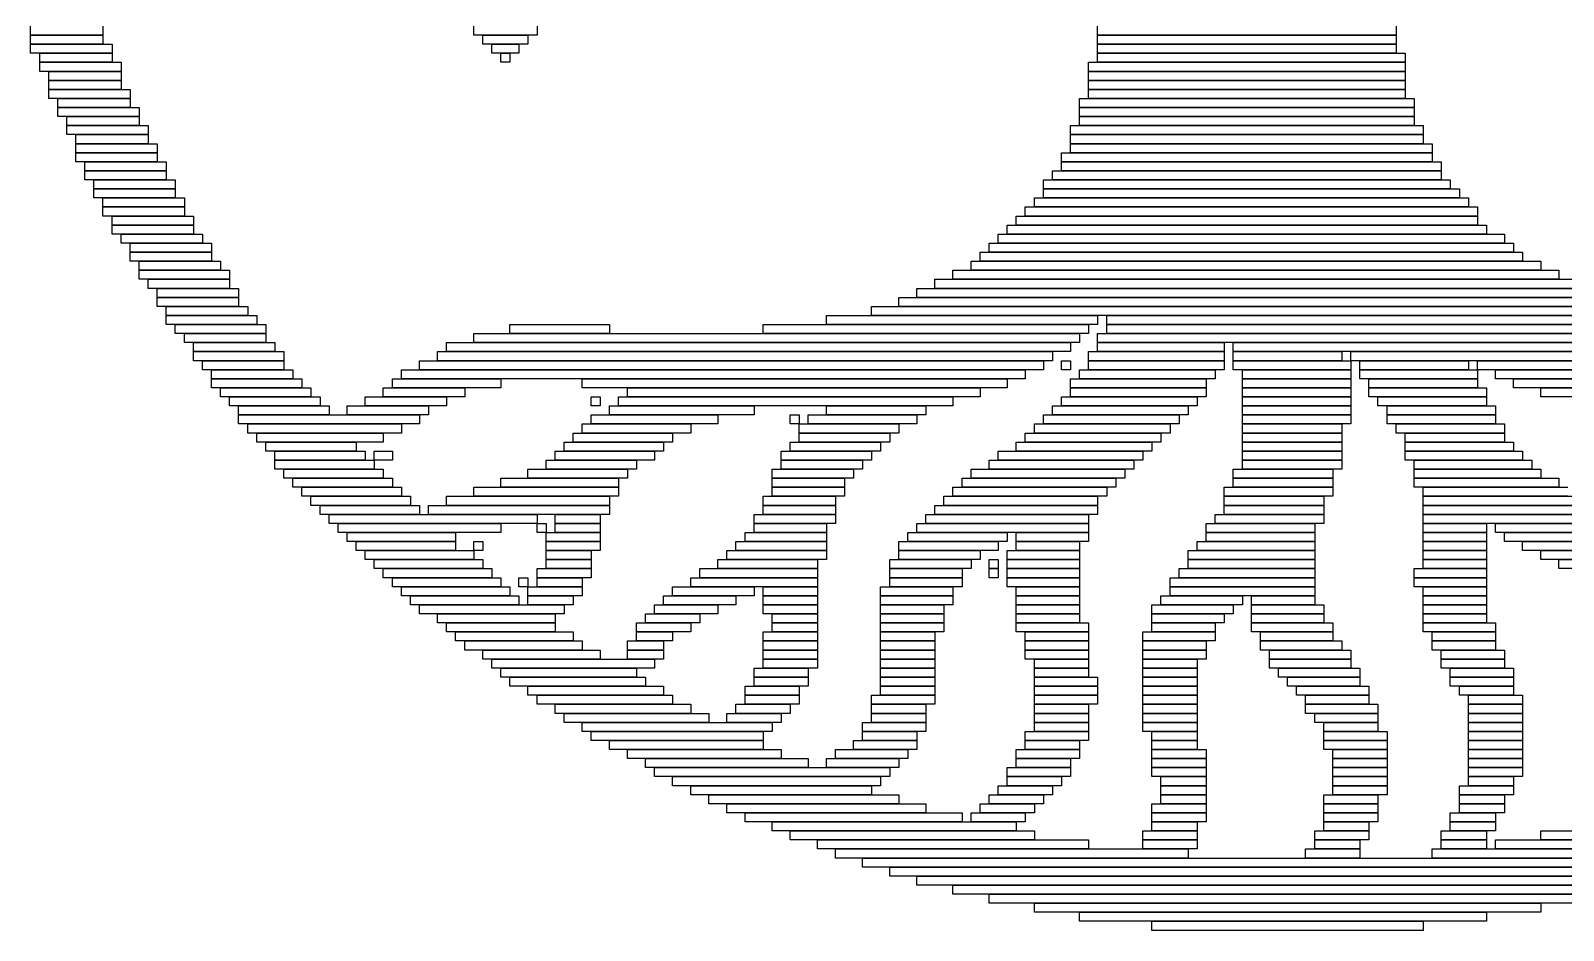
# Model space of a CAD drawing. Extents: x 365 to 658, y 364 to 660.
# Drawn here: x 374 to 543.5, y 364 to 463.5 of the extents above; entities that cross this region are included whole.
import ezdxf

# ---------------------------------------------------------------- set-up
doc = ezdxf.new("R2010")
doc.units = 0

msp = doc.modelspace()

# ---------------------------------------------------------------- linework, layer by layer
for p, q in [((374, 463), (374, 464)), ((382, 463), (374, 463)), ((374, 463), (382, 463)), ((374, 462), (374, 463)), ((382, 464), (382, 463)), ((382, 463), (382, 462)), ((423, 463), (423, 464)), ((430, 463), (423, 463)), ((424, 463), (429, 463)), ((424, 462), (424, 463)), ((429, 463), (429, 462)), ((430, 464), (430, 463)), ((492, 463), (492, 464)), ((525, 463), (492, 463)), ((492, 463), (525, 463)), ((492, 462), (492, 463)), ((525, 464), (525, 463)), ((525, 463), (525, 462)), ((382, 462), (374, 462)), ((374, 462), (383, 462)), ((374, 461), (374, 462)), ((383, 462), (383, 461)), ((429, 462), (424, 462)), ((425, 462), (428, 462)), ((425, 461), (425, 462)), ((428, 462), (428, 461)), ((525, 462), (492, 462)), ((492, 462), (525, 462)), ((492, 461), (492, 462)), ((525, 462), (525, 461)), ((383, 461), (374, 461)), ((375, 461), (383, 461)), ((375, 460), (375, 461)), ((383, 460), (375, 460)), ((375, 460), (384, 460)), ((375, 459), (375, 460)), ((383, 461), (383, 460)), ((384, 460), (384, 459)), ((428, 461), (425, 461)), ((426, 461), (427, 461)), ((426, 460), (426, 461)), ((427, 460), (426, 460)), ((427, 461), (427, 460)), ((491, 460), (526, 460)), ((491, 459), (491, 460)), ((525, 461), (492, 461)), ((492, 461), (526, 461)), ((492, 460), (492, 461)), ((526, 460), (492, 460)), ((526, 461), (526, 460)), ((526, 460), (526, 459)), ((384, 459), (375, 459)), ((376, 459), (384, 459)), ((376, 458), (376, 459)), ((384, 458), (376, 458)), ((376, 458), (384, 458)), ((376, 457), (376, 458)), ((384, 459), (384, 458)), ((384, 458), (384, 457)), ((526, 459), (491, 459)), ((491, 459), (526, 459)), ((491, 458), (491, 459)), ((526, 458), (491, 458)), ((491, 458), (526, 458)), ((491, 457), (491, 458)), ((526, 459), (526, 458)), ((526, 458), (526, 457)), ((384, 457), (376, 457)), ((376, 457), (385, 457)), ((376, 456), (376, 457)), ((385, 456), (376, 456)), ((377, 456), (385, 456)), ((377, 455), (377, 456)), ((385, 457), (385, 456)), ((385, 456), (385, 455)), ((490, 456), (527, 456)), ((490, 455), (490, 456)), ((526, 457), (491, 457)), ((491, 457), (526, 457)), ((491, 456), (491, 457)), ((526, 456), (491, 456)), ((526, 457), (526, 456)), ((527, 456), (527, 455)), ((385, 455), (377, 455)), ((377, 455), (386, 455)), ((377, 454), (377, 455)), ((386, 455), (386, 454)), ((527, 455), (490, 455)), ((490, 455), (527, 455)), ((490, 454), (490, 455)), ((527, 455), (527, 454)), ((386, 454), (377, 454)), ((378, 454), (386, 454)), ((378, 453), (378, 454)), ((386, 453), (378, 453)), ((378, 453), (387, 453)), ((378, 452), (378, 453)), ((386, 454), (386, 453)), ((387, 453), (387, 452)), ((489, 453), (528, 453)), ((489, 452), (489, 453)), ((527, 454), (490, 454)), ((490, 454), (527, 454)), ((490, 453), (490, 454)), ((527, 453), (490, 453)), ((527, 454), (527, 453)), ((528, 453), (528, 452)), ((387, 452), (378, 452)), ((379, 452), (387, 452)), ((379, 451), (379, 452)), ((387, 451), (379, 451)), ((379, 451), (388, 451)), ((379, 450), (379, 451)), ((387, 452), (387, 451)), ((388, 451), (388, 450)), ((528, 452), (489, 452)), ((489, 452), (528, 452)), ((489, 451), (489, 452)), ((528, 451), (489, 451)), ((489, 451), (529, 451)), ((489, 450), (489, 451)), ((528, 452), (528, 451)), ((529, 451), (529, 450)), ((388, 450), (379, 450)), ((379, 450), (388, 450)), ((379, 449), (379, 450)), ((388, 450), (388, 449)), ((488, 450), (529, 450)), ((488, 449), (488, 450)), ((529, 450), (489, 450)), ((529, 450), (529, 449)), ((388, 449), (379, 449)), ((380, 449), (389, 449)), ((380, 448), (380, 449)), ((389, 448), (380, 448)), ((380, 448), (389, 448)), ((380, 447), (380, 448)), ((389, 449), (389, 448)), ((389, 448), (389, 447)), ((487, 448), (530, 448)), ((487, 447), (487, 448)), ((529, 449), (488, 449)), ((488, 449), (530, 449)), ((488, 448), (488, 449)), ((530, 448), (488, 448)), ((530, 449), (530, 448)), ((530, 448), (530, 447)), ((389, 447), (380, 447)), ((381, 447), (390, 447)), ((381, 446), (381, 447)), ((390, 446), (381, 446)), ((381, 446), (390, 446)), ((381, 445), (381, 446)), ((390, 447), (390, 446)), ((390, 446), (390, 445)), ((486, 447), (531, 447)), ((486, 446), (486, 447)), ((531, 446), (486, 446)), ((486, 446), (532, 446)), ((486, 445), (486, 446)), ((530, 447), (487, 447)), ((531, 447), (531, 446)), ((532, 446), (532, 445)), ((390, 445), (381, 445)), ((382, 445), (391, 445)), ((382, 444), (382, 445)), ((391, 445), (391, 444)), ((485, 445), (533, 445)), ((485, 444), (485, 445)), ((532, 445), (486, 445)), ((533, 445), (533, 444)), ((391, 444), (382, 444)), ((382, 444), (391, 444)), ((382, 443), (382, 444)), ((391, 443), (382, 443)), ((383, 443), (392, 443)), ((383, 442), (383, 443)), ((391, 444), (391, 443)), ((392, 443), (392, 442)), ((483, 443), (534, 443)), ((483, 442), (483, 443)), ((484, 444), (534, 444)), ((484, 443), (484, 444)), ((534, 443), (484, 443)), ((533, 444), (485, 444)), ((534, 444), (534, 443)), ((534, 443), (534, 442)), ((392, 442), (383, 442)), ((383, 442), (392, 442)), ((383, 441), (383, 442)), ((392, 441), (383, 441)), ((384, 441), (393, 441)), ((384, 440), (384, 441)), ((392, 442), (392, 441)), ((393, 441), (393, 440)), ((481, 441), (537, 441)), ((481, 440), (481, 441)), ((482, 442), (535, 442)), ((482, 441), (482, 442)), ((535, 441), (482, 441)), ((534, 442), (483, 442)), ((535, 442), (535, 441)), ((537, 441), (537, 440)), ((393, 440), (384, 440)), ((385, 440), (394, 440)), ((385, 439), (385, 440)), ((394, 440), (394, 439)), ((480, 440), (538, 440)), ((480, 439), (480, 440)), ((537, 440), (481, 440)), ((538, 440), (538, 439)), ((394, 439), (385, 439)), ((385, 439), (394, 439)), ((385, 438), (385, 439)), ((394, 438), (385, 438)), ((386, 438), (395, 438)), ((386, 437), (386, 438)), ((394, 439), (394, 438)), ((395, 438), (395, 437)), ((478, 438), (541, 438)), ((478, 437), (478, 438)), ((479, 439), (539, 439)), ((479, 438), (479, 439)), ((539, 438), (479, 438)), ((538, 439), (480, 439)), ((539, 439), (539, 438)), ((541, 438), (541, 437)), ((395, 437), (386, 437)), ((386, 437), (396, 437)), ((386, 436), (386, 437)), ((396, 436), (386, 436)), ((387, 436), (396, 436)), ((387, 435), (387, 436)), ((396, 437), (396, 436)), ((396, 436), (396, 435)), ((474, 436), (545, 436)), ((474, 435), (474, 436)), ((476, 437), (543, 437)), ((476, 436), (476, 437)), ((543, 436), (476, 436)), ((541, 437), (478, 437)), ((543, 437), (543, 436)), ((396, 435), (387, 435)), ((388, 435), (397, 435)), ((388, 434), (388, 435)), ((397, 434), (388, 434)), ((388, 434), (397, 434)), ((388, 433), (388, 434)), ((397, 435), (397, 434)), ((397, 434), (397, 433)), ((470, 434), (550, 434)), ((470, 433), (470, 434)), ((472, 435), (547, 435)), ((472, 434), (472, 435)), ((547, 434), (472, 434)), ((545, 435), (474, 435)), ((397, 433), (388, 433)), ((389, 433), (398, 433)), ((389, 432), (389, 433)), ((398, 433), (398, 432)), ((467, 433), (553, 433)), ((467, 432), (467, 433)), ((550, 433), (470, 433)), ((398, 432), (389, 432)), ((389, 432), (399, 432)), ((389, 431), (389, 432)), ((399, 431), (389, 431)), ((390, 431), (400, 431)), ((390, 430), (390, 431)), ((399, 432), (399, 431)), ((400, 431), (400, 430)), ((427, 431), (438, 431)), ((427, 430), (427, 431)), ((438, 431), (438, 430)), ((455, 431), (491, 431)), ((455, 430), (455, 431)), ((462, 432), (492, 432)), ((462, 431), (462, 432)), ((492, 431), (462, 431)), ((553, 432), (467, 432)), ((491, 431), (491, 430)), ((492, 432), (492, 431)), ((493, 432), (559, 432)), ((493, 431), (493, 432)), ((559, 431), (493, 431)), ((493, 431), (606, 431)), ((493, 430), (493, 431)), ((400, 430), (390, 430)), ((391, 430), (400, 430)), ((391, 429), (391, 430)), ((400, 429), (391, 429)), ((392, 429), (401, 429)), ((392, 428), (392, 429)), ((400, 430), (400, 429)), ((401, 429), (401, 428)), ((420, 429), (489, 429)), ((420, 428), (420, 429)), ((423, 430), (490, 430)), ((423, 429), (423, 430)), ((490, 429), (423, 429)), ((438, 430), (427, 430)), ((491, 430), (455, 430)), ((489, 429), (489, 428)), ((490, 430), (490, 429)), ((492, 430), (608, 430)), ((492, 429), (492, 430)), ((608, 429), (492, 429)), ((492, 429), (506, 429)), ((492, 428), (492, 429)), ((606, 430), (493, 430)), ((506, 429), (506, 428)), ((507, 429), (609, 429)), ((507, 428), (507, 429)), ((401, 428), (392, 428)), ((392, 428), (402, 428)), ((392, 427), (392, 428)), ((402, 428), (402, 427)), ((419, 428), (487, 428)), ((419, 427), (419, 428)), ((489, 428), (420, 428)), ((487, 428), (487, 427)), ((491, 428), (506, 428)), ((491, 427), (491, 428)), ((506, 428), (492, 428)), ((506, 428), (506, 427)), ((609, 428), (507, 428)), ((507, 428), (519, 428)), ((507, 427), (507, 428)), ((519, 428), (519, 427)), ((520, 428), (611, 428)), ((520, 427), (520, 428)), ((402, 427), (392, 427)), ((393, 427), (402, 427)), ((393, 426), (393, 427)), ((402, 426), (393, 426)), ((394, 426), (403, 426)), ((394, 425), (394, 426)), ((402, 427), (402, 426)), ((403, 426), (403, 425)), ((415, 426), (484, 426)), ((415, 425), (415, 426)), ((417, 427), (486, 427)), ((417, 426), (417, 427)), ((486, 426), (417, 426)), ((487, 427), (419, 427)), ((484, 426), (484, 425)), ((486, 427), (486, 426)), ((488, 427), (489, 427)), ((488, 426), (488, 427)), ((489, 426), (488, 426)), ((489, 427), (489, 426)), ((490, 426), (505, 426)), ((490, 425), (490, 426)), ((506, 427), (491, 427)), ((491, 427), (506, 427)), ((491, 426), (491, 427)), ((506, 426), (491, 426)), ((505, 426), (505, 425)), ((506, 427), (506, 426)), ((519, 427), (507, 427)), ((507, 427), (520, 427)), ((507, 426), (507, 427)), ((520, 426), (507, 426)), ((508, 426), (520, 426)), ((508, 425), (508, 426)), ((611, 427), (520, 427)), ((520, 427), (520, 426)), ((520, 426), (520, 425)), ((521, 427), (533, 427)), ((521, 426), (521, 427)), ((533, 426), (521, 426)), ((521, 426), (534, 426)), ((521, 425), (521, 426)), ((533, 427), (533, 426)), ((534, 427), (589, 427)), ((534, 426), (534, 427)), ((589, 426), (534, 426)), ((534, 426), (534, 425)), ((536, 426), (585, 426)), ((536, 425), (536, 426)), ((403, 425), (394, 425)), ((394, 425), (404, 425)), ((394, 424), (394, 425)), ((404, 424), (394, 424)), ((395, 424), (405, 424)), ((395, 423), (395, 424)), ((404, 425), (404, 424)), ((405, 424), (405, 423)), ((413, 424), (422, 424)), ((413, 423), (413, 424)), ((414, 425), (426, 425)), ((414, 424), (414, 425)), ((426, 424), (414, 424)), ((484, 425), (415, 425)), ((422, 424), (422, 423)), ((426, 425), (426, 424)), ((435, 425), (482, 425)), ((435, 424), (435, 425)), ((482, 424), (435, 424)), ((440, 424), (479, 424)), ((440, 423), (440, 424)), ((479, 424), (479, 423)), ((482, 425), (482, 424)), ((489, 425), (504, 425)), ((489, 424), (489, 425)), ((504, 424), (489, 424)), ((489, 424), (504, 424)), ((489, 423), (489, 424)), ((505, 425), (490, 425)), ((504, 425), (504, 424)), ((504, 424), (504, 423)), ((520, 425), (508, 425)), ((508, 425), (520, 425)), ((508, 424), (508, 425)), ((520, 424), (508, 424)), ((508, 424), (520, 424)), ((508, 423), (508, 424)), ((520, 425), (520, 424)), ((520, 424), (520, 423)), ((534, 425), (521, 425)), ((522, 425), (534, 425)), ((522, 424), (522, 425)), ((534, 424), (522, 424)), ((522, 424), (535, 424)), ((522, 423), (522, 424)), ((534, 425), (534, 424)), ((535, 424), (535, 423)), ((585, 425), (536, 425)), ((538, 425), (587, 425)), ((538, 424), (538, 425)), ((587, 424), (538, 424)), ((541, 424), (588, 424)), ((541, 423), (541, 424)), ((405, 423), (395, 423)), ((396, 423), (406, 423)), ((396, 422), (396, 423)), ((406, 423), (406, 422)), ((411, 423), (420, 423)), ((411, 422), (411, 423)), ((422, 423), (413, 423)), ((420, 423), (420, 422)), ((436, 423), (437, 423)), ((436, 422), (436, 423)), ((437, 423), (437, 422)), ((439, 423), (476, 423)), ((439, 422), (439, 423)), ((479, 423), (440, 423)), ((476, 423), (476, 422)), ((488, 423), (503, 423)), ((488, 422), (488, 423)), ((504, 423), (489, 423)), ((503, 423), (503, 422)), ((520, 423), (508, 423)), ((508, 423), (520, 423)), ((508, 422), (508, 423)), ((520, 423), (520, 422)), ((535, 423), (522, 423)), ((523, 423), (535, 423)), ((523, 422), (523, 423)), ((535, 423), (535, 422)), ((588, 423), (541, 423)), ((406, 422), (396, 422)), ((397, 422), (407, 422)), ((397, 421), (397, 422)), ((407, 421), (397, 421)), ((397, 421), (417, 421)), ((397, 420), (397, 421)), ((407, 422), (407, 421)), ((409, 422), (418, 422)), ((409, 421), (409, 422)), ((418, 421), (409, 421)), ((420, 422), (411, 422)), ((417, 421), (417, 420)), ((418, 422), (418, 421)), ((437, 422), (436, 422)), ((436, 421), (450, 421)), ((436, 420), (436, 421)), ((438, 422), (454, 422)), ((438, 421), (438, 422)), ((454, 421), (438, 421)), ((476, 422), (439, 422)), ((450, 421), (450, 420)), ((454, 422), (454, 421)), ((458, 421), (459, 421)), ((458, 420), (458, 421)), ((459, 421), (459, 420)), ((460, 421), (472, 421)), ((460, 420), (460, 421)), ((462, 422), (473, 422)), ((462, 421), (462, 422)), ((473, 421), (462, 421)), ((472, 421), (472, 420)), ((473, 422), (473, 421)), ((486, 421), (501, 421)), ((486, 420), (486, 421)), ((487, 422), (502, 422)), ((487, 421), (487, 422)), ((502, 421), (487, 421)), ((503, 422), (488, 422)), ((501, 421), (501, 420)), ((502, 422), (502, 421)), ((520, 422), (508, 422)), ((508, 422), (520, 422)), ((508, 421), (508, 422)), ((520, 421), (508, 421)), ((508, 421), (520, 421)), ((508, 420), (508, 421)), ((520, 422), (520, 421)), ((520, 421), (520, 420)), ((535, 422), (523, 422)), ((524, 422), (536, 422)), ((524, 421), (524, 422)), ((536, 421), (524, 421)), ((524, 421), (536, 421)), ((524, 420), (524, 421)), ((536, 422), (536, 421)), ((536, 421), (536, 420)), ((417, 420), (397, 420)), ((398, 420), (415, 420)), ((398, 419), (398, 420)), ((415, 419), (398, 419)), ((399, 419), (413, 419)), ((399, 418), (399, 419)), ((413, 419), (413, 418)), ((415, 420), (415, 419)), ((434, 419), (445, 419)), ((434, 418), (434, 419)), ((435, 420), (447, 420)), ((435, 419), (435, 420)), ((447, 419), (435, 419)), ((450, 420), (436, 420)), ((445, 419), (445, 418)), ((447, 420), (447, 419)), ((459, 420), (458, 420)), ((459, 420), (470, 420)), ((459, 419), (459, 420)), ((470, 419), (459, 419)), ((459, 419), (469, 419)), ((459, 418), (459, 419)), ((472, 420), (460, 420)), ((469, 419), (469, 418)), ((470, 420), (470, 419)), ((484, 419), (499, 419)), ((484, 418), (484, 419)), ((485, 420), (500, 420)), ((485, 419), (485, 420)), ((500, 419), (485, 419)), ((501, 420), (486, 420)), ((499, 419), (499, 418)), ((500, 420), (500, 419)), ((520, 420), (508, 420)), ((508, 420), (519, 420)), ((508, 419), (508, 420)), ((519, 419), (508, 419)), ((508, 419), (519, 419)), ((508, 418), (508, 419)), ((519, 420), (519, 419)), ((519, 419), (519, 418)), ((536, 420), (524, 420)), ((525, 420), (537, 420)), ((525, 419), (525, 420)), ((537, 419), (525, 419)), ((526, 419), (537, 419)), ((526, 418), (526, 419)), ((537, 420), (537, 419)), ((537, 419), (537, 418)), ((413, 418), (399, 418)), ((400, 418), (410, 418)), ((400, 417), (400, 418)), ((410, 417), (400, 417)), ((401, 417), (411, 417)), ((401, 416), (401, 417)), ((410, 418), (410, 417)), ((411, 417), (411, 416)), ((412, 417), (414, 417)), ((412, 416), (412, 417)), ((414, 417), (414, 416)), ((432, 417), (443, 417)), ((432, 416), (432, 417)), ((433, 418), (444, 418)), ((433, 417), (433, 418)), ((444, 417), (433, 417)), ((445, 418), (434, 418)), ((443, 417), (443, 416)), ((444, 418), (444, 417)), ((457, 417), (467, 417)), ((457, 416), (457, 417)), ((458, 418), (468, 418)), ((458, 417), (458, 418)), ((468, 417), (458, 417)), ((469, 418), (459, 418)), ((467, 417), (467, 416)), ((468, 418), (468, 417)), ((481, 417), (497, 417)), ((481, 416), (481, 417)), ((483, 418), (498, 418)), ((483, 417), (483, 418)), ((498, 417), (483, 417)), ((499, 418), (484, 418)), ((497, 417), (497, 416)), ((498, 418), (498, 417)), ((519, 418), (508, 418)), ((508, 418), (519, 418)), ((508, 417), (508, 418)), ((519, 417), (508, 417)), ((508, 417), (519, 417)), ((508, 416), (508, 417)), ((519, 418), (519, 417)), ((519, 417), (519, 416)), ((537, 418), (526, 418)), ((526, 418), (538, 418)), ((526, 417), (526, 418)), ((538, 417), (526, 417)), ((526, 417), (539, 417)), ((526, 416), (526, 417)), ((538, 418), (538, 417)), ((539, 417), (539, 416)), ((411, 416), (401, 416)), ((401, 416), (412, 416)), ((401, 415), (401, 416)), ((414, 416), (412, 416)), ((412, 416), (412, 415)), ((431, 416), (441, 416)), ((431, 415), (431, 416)), ((443, 416), (432, 416)), ((441, 416), (441, 415)), ((467, 416), (457, 416)), ((457, 416), (466, 416)), ((457, 415), (457, 416)), ((466, 416), (466, 415)), ((480, 416), (496, 416)), ((480, 415), (480, 416)), ((497, 416), (481, 416)), ((496, 416), (496, 415)), ((519, 416), (508, 416)), ((508, 416), (519, 416)), ((508, 415), (508, 416)), ((519, 416), (519, 415)), ((539, 416), (526, 416)), ((527, 416), (540, 416)), ((527, 415), (527, 416)), ((540, 416), (540, 415)), ((412, 415), (401, 415)), ((402, 415), (413, 415)), ((402, 414), (402, 415)), ((413, 414), (402, 414)), ((403, 414), (414, 414)), ((403, 413), (403, 414)), ((413, 415), (413, 414)), ((414, 414), (414, 413)), ((426, 414), (439, 414)), ((426, 413), (426, 414)), ((429, 415), (440, 415)), ((429, 414), (429, 415)), ((440, 414), (429, 414)), ((441, 415), (431, 415)), ((439, 414), (439, 413)), ((440, 415), (440, 414)), ((456, 415), (465, 415)), ((456, 414), (456, 415)), ((465, 414), (456, 414)), ((456, 414), (464, 414)), ((456, 413), (456, 414)), ((466, 415), (457, 415)), ((464, 414), (464, 413)), ((465, 415), (465, 414)), ((477, 414), (494, 414)), ((477, 413), (477, 414)), ((478, 415), (495, 415)), ((478, 414), (478, 415)), ((495, 414), (478, 414)), ((496, 415), (480, 415)), ((494, 414), (494, 413)), ((495, 415), (495, 414)), ((507, 415), (518, 415)), ((507, 414), (507, 415)), ((518, 414), (507, 414)), ((507, 414), (518, 414)), ((507, 413), (507, 414)), ((519, 415), (508, 415)), ((518, 415), (518, 414)), ((518, 414), (518, 413)), ((540, 415), (527, 415)), ((527, 415), (541, 415)), ((527, 414), (527, 415)), ((541, 414), (527, 414)), ((527, 414), (543, 414)), ((527, 413), (527, 414)), ((541, 415), (541, 414)), ((543, 414), (543, 413)), ((414, 413), (403, 413)), ((404, 413), (415, 413)), ((404, 412), (404, 413)), ((415, 412), (404, 412)), ((405, 412), (416, 412)), ((405, 411), (405, 412)), ((415, 413), (415, 412)), ((416, 412), (416, 411)), ((420, 412), (438, 412)), ((420, 411), (420, 412)), ((423, 413), (439, 413)), ((423, 412), (423, 413)), ((439, 412), (423, 412)), ((439, 413), (426, 413)), ((438, 412), (438, 411)), ((439, 413), (439, 412)), ((455, 412), (463, 412)), ((455, 411), (455, 412)), ((464, 413), (456, 413)), ((456, 413), (464, 413)), ((456, 412), (456, 413)), ((464, 412), (456, 412)), ((463, 412), (463, 411)), ((464, 413), (464, 412)), ((475, 412), (492, 412)), ((475, 411), (475, 412)), ((476, 413), (493, 413)), ((476, 412), (476, 413)), ((493, 412), (476, 412)), ((494, 413), (477, 413)), ((492, 412), (492, 411)), ((493, 413), (493, 412)), ((506, 413), (518, 413)), ((506, 412), (506, 413)), ((518, 412), (506, 412)), ((506, 412), (517, 412)), ((506, 411), (506, 412)), ((518, 413), (507, 413)), ((517, 412), (517, 411)), ((518, 413), (518, 412)), ((543, 413), (527, 413)), ((528, 413), (544, 413)), ((528, 412), (528, 413)), ((544, 412), (528, 412)), ((528, 412), (546, 412)), ((528, 411), (528, 412)), ((416, 411), (405, 411)), ((406, 411), (417, 411)), ((406, 410), (406, 411)), ((417, 411), (417, 410)), ((418, 411), (438, 411)), ((418, 410), (418, 411)), ((438, 411), (420, 411)), ((438, 411), (438, 410)), ((463, 411), (455, 411)), ((455, 411), (463, 411)), ((455, 410), (455, 411)), ((463, 411), (463, 410)), ((474, 411), (492, 411)), ((474, 410), (474, 411)), ((492, 411), (475, 411)), ((492, 411), (492, 410)), ((517, 411), (506, 411)), ((506, 411), (517, 411)), ((506, 410), (506, 411)), ((517, 411), (517, 410)), ((546, 411), (528, 411)), ((528, 411), (548, 411)), ((528, 410), (528, 411)), ((417, 410), (406, 410)), ((407, 410), (430, 410)), ((407, 409), (407, 410)), ((430, 409), (407, 409)), ((408, 409), (426, 409)), ((408, 408), (408, 409)), ((438, 410), (418, 410)), ((426, 409), (426, 408)), ((430, 410), (430, 409)), ((430, 409), (431, 409)), ((430, 408), (430, 409)), ((431, 409), (431, 408)), ((432, 410), (437, 410)), ((432, 409), (432, 410)), ((437, 409), (432, 409)), ((432, 409), (437, 409)), ((432, 408), (432, 409)), ((437, 410), (437, 409)), ((437, 409), (437, 408)), ((454, 410), (463, 410)), ((454, 409), (454, 410)), ((463, 409), (454, 409)), ((454, 409), (462, 409)), ((454, 408), (454, 409)), ((463, 410), (455, 410)), ((462, 409), (462, 408)), ((463, 410), (463, 409)), ((472, 409), (491, 409)), ((472, 408), (472, 409)), ((473, 410), (491, 410)), ((473, 409), (473, 410)), ((491, 409), (473, 409)), ((492, 410), (474, 410)), ((491, 410), (491, 409)), ((491, 409), (491, 408)), ((504, 409), (516, 409)), ((504, 408), (504, 409)), ((505, 410), (517, 410)), ((505, 409), (505, 410)), ((517, 409), (505, 409)), ((517, 410), (506, 410)), ((516, 409), (516, 408)), ((517, 410), (517, 409)), ((548, 410), (528, 410)), ((528, 410), (549, 410)), ((528, 409), (528, 410)), ((549, 409), (528, 409)), ((528, 409), (535, 409)), ((528, 408), (528, 409)), ((535, 409), (535, 408)), ((536, 409), (550, 409)), ((536, 408), (536, 409)), ((426, 408), (408, 408)), ((409, 408), (421, 408)), ((409, 407), (409, 408)), ((421, 407), (409, 407)), ((410, 407), (421, 407)), ((410, 406), (410, 407)), ((421, 408), (421, 407)), ((421, 407), (421, 406)), ((423, 407), (424, 407)), ((423, 406), (423, 407)), ((424, 407), (424, 406)), ((431, 408), (430, 408)), ((431, 408), (437, 408)), ((431, 407), (431, 408)), ((437, 407), (431, 407)), ((431, 407), (437, 407)), ((431, 406), (431, 407)), ((437, 408), (432, 408)), ((437, 408), (437, 407)), ((437, 407), (437, 406)), ((452, 407), (462, 407)), ((452, 406), (452, 407)), ((453, 408), (462, 408)), ((453, 407), (453, 408)), ((462, 407), (453, 407)), ((462, 408), (454, 408)), ((462, 408), (462, 407)), ((462, 407), (462, 406)), ((470, 407), (481, 407)), ((470, 406), (470, 407)), ((471, 408), (482, 408)), ((471, 407), (471, 408)), ((482, 407), (471, 407)), ((491, 408), (472, 408)), ((481, 407), (481, 406)), ((482, 408), (482, 407)), ((483, 408), (491, 408)), ((483, 407), (483, 408)), ((491, 407), (483, 407)), ((483, 407), (490, 407)), ((483, 406), (483, 407)), ((490, 407), (490, 406)), ((491, 408), (491, 407)), ((503, 407), (516, 407)), ((503, 406), (503, 407)), ((516, 408), (504, 408)), ((504, 408), (516, 408)), ((504, 407), (504, 408)), ((516, 407), (504, 407)), ((516, 408), (516, 407)), ((516, 407), (516, 406)), ((535, 408), (528, 408)), ((528, 408), (535, 408)), ((528, 407), (528, 408)), ((535, 407), (528, 407)), ((528, 407), (535, 407)), ((528, 406), (528, 407)), ((535, 408), (535, 407)), ((535, 407), (535, 406)), ((550, 408), (536, 408)), ((537, 408), (551, 408)), ((537, 407), (537, 408)), ((551, 407), (537, 407)), ((539, 407), (552, 407)), ((539, 406), (539, 407)), ((421, 406), (410, 406)), ((411, 406), (423, 406)), ((411, 405), (411, 406)), ((424, 406), (423, 406)), ((423, 406), (423, 405)), ((437, 406), (431, 406)), ((431, 406), (436, 406)), ((431, 405), (431, 406)), ((436, 406), (436, 405)), ((451, 406), (462, 406)), ((451, 405), (451, 406)), ((462, 406), (452, 406)), ((462, 406), (462, 405)), ((481, 406), (470, 406)), ((470, 406), (479, 406)), ((470, 405), (470, 406)), ((479, 406), (479, 405)), ((482, 406), (490, 406)), ((482, 405), (482, 406)), ((490, 406), (483, 406)), ((490, 406), (490, 405)), ((502, 406), (516, 406)), ((502, 405), (502, 406)), ((516, 406), (503, 406)), ((516, 406), (516, 405)), ((535, 406), (528, 406)), ((528, 406), (535, 406)), ((528, 405), (528, 406)), ((535, 406), (535, 405)), ((552, 406), (539, 406)), ((541, 406), (553, 406)), ((541, 405), (541, 406)), ((423, 405), (411, 405)), ((412, 405), (424, 405)), ((412, 404), (412, 405)), ((424, 404), (412, 404)), ((413, 404), (425, 404)), ((413, 403), (413, 404)), ((424, 405), (424, 404)), ((425, 404), (425, 403)), ((430, 404), (436, 404)), ((430, 403), (430, 404)), ((436, 405), (431, 405)), ((431, 405), (436, 405)), ((431, 404), (431, 405)), ((436, 404), (431, 404)), ((436, 405), (436, 404)), ((436, 404), (436, 403)), ((448, 404), (461, 404)), ((448, 403), (448, 404)), ((450, 405), (461, 405)), ((450, 404), (450, 405)), ((461, 404), (450, 404)), ((462, 405), (451, 405)), ((461, 405), (461, 404)), ((461, 404), (461, 403)), ((469, 405), (478, 405)), ((469, 404), (469, 405)), ((478, 404), (469, 404)), ((469, 404), (477, 404)), ((469, 403), (469, 404)), ((479, 405), (470, 405)), ((477, 404), (477, 403)), ((478, 405), (478, 404)), ((480, 405), (481, 405)), ((480, 404), (480, 405)), ((481, 404), (480, 404)), ((480, 404), (481, 404)), ((480, 403), (480, 404)), ((481, 405), (481, 404)), ((481, 404), (481, 403)), ((490, 405), (482, 405)), ((482, 405), (490, 405)), ((482, 404), (482, 405)), ((490, 404), (482, 404)), ((482, 404), (490, 404)), ((482, 403), (482, 404)), ((490, 405), (490, 404)), ((490, 404), (490, 403)), ((501, 404), (516, 404)), ((501, 403), (501, 404)), ((516, 405), (502, 405)), ((502, 405), (516, 405)), ((502, 404), (502, 405)), ((516, 404), (502, 404)), ((516, 405), (516, 404)), ((516, 404), (516, 403)), ((527, 404), (535, 404)), ((527, 403), (527, 404)), ((535, 405), (528, 405)), ((528, 405), (535, 405)), ((528, 404), (528, 405)), ((535, 404), (528, 404)), ((535, 405), (535, 404)), ((535, 404), (535, 403)), ((553, 405), (541, 405)), ((543, 405), (554, 405)), ((543, 404), (543, 405)), ((554, 404), (543, 404)), ((425, 403), (413, 403)), ((414, 403), (426, 403)), ((414, 402), (414, 403)), ((426, 402), (414, 402)), ((415, 402), (427, 402)), ((415, 401), (415, 402)), ((426, 403), (426, 402)), ((427, 402), (427, 401)), ((428, 403), (429, 403)), ((428, 402), (428, 403)), ((429, 402), (428, 402)), ((429, 403), (429, 402)), ((429, 402), (435, 402)), ((429, 401), (429, 402)), ((436, 403), (430, 403)), ((430, 403), (435, 403)), ((430, 402), (430, 403)), ((435, 402), (430, 402)), ((435, 403), (435, 402)), ((435, 402), (435, 401)), ((445, 402), (454, 402)), ((445, 401), (445, 402)), ((447, 403), (461, 403)), ((447, 402), (447, 403)), ((461, 402), (447, 402)), ((461, 403), (448, 403)), ((454, 402), (454, 401)), ((455, 402), (461, 402)), ((455, 401), (455, 402)), ((461, 403), (461, 402)), ((461, 402), (461, 401)), ((468, 402), (476, 402)), ((468, 401), (468, 402)), ((477, 403), (469, 403)), ((469, 403), (477, 403)), ((469, 402), (469, 403)), ((477, 402), (469, 402)), ((476, 402), (476, 401)), ((477, 403), (477, 402)), ((481, 403), (480, 403)), ((490, 403), (482, 403)), ((482, 403), (490, 403)), ((482, 402), (482, 403)), ((490, 402), (482, 402)), ((483, 402), (490, 402)), ((483, 401), (483, 402)), ((490, 403), (490, 402)), ((490, 402), (490, 401)), ((500, 403), (516, 403)), ((500, 402), (500, 403)), ((516, 402), (500, 402)), ((500, 402), (516, 402)), ((500, 401), (500, 402)), ((516, 403), (501, 403)), ((516, 403), (516, 402)), ((516, 402), (516, 401)), ((535, 403), (527, 403)), ((527, 403), (535, 403)), ((527, 402), (527, 403)), ((535, 402), (527, 402)), ((528, 402), (535, 402)), ((528, 401), (528, 402)), ((535, 403), (535, 402)), ((535, 402), (535, 401)), ((427, 401), (415, 401)), ((416, 401), (428, 401)), ((416, 400), (416, 401)), ((428, 401), (428, 400)), ((435, 401), (429, 401)), ((429, 401), (434, 401)), ((429, 400), (429, 401)), ((434, 401), (434, 400)), ((444, 401), (452, 401)), ((444, 400), (444, 401)), ((454, 401), (445, 401)), ((452, 401), (452, 400)), ((461, 401), (455, 401)), ((455, 401), (461, 401)), ((455, 400), (455, 401)), ((461, 401), (461, 400)), ((476, 401), (468, 401)), ((468, 401), (476, 401)), ((468, 400), (468, 401)), ((476, 401), (476, 400)), ((490, 401), (483, 401)), ((483, 401), (490, 401)), ((483, 400), (483, 401)), ((490, 401), (490, 400)), ((499, 401), (508, 401)), ((499, 400), (499, 401)), ((516, 401), (500, 401)), ((508, 401), (508, 400)), ((509, 401), (516, 401)), ((509, 400), (509, 401)), ((516, 401), (516, 400)), ((535, 401), (528, 401)), ((528, 401), (535, 401)), ((528, 400), (528, 401)), ((535, 401), (535, 400)), ((428, 400), (416, 400)), ((417, 400), (433, 400)), ((417, 399), (417, 400)), ((433, 399), (417, 399)), ((419, 399), (432, 399)), ((419, 398), (419, 399)), ((434, 400), (429, 400)), ((432, 399), (432, 398)), ((433, 400), (433, 399)), ((442, 399), (448, 399)), ((442, 398), (442, 399)), ((443, 400), (450, 400)), ((443, 399), (443, 400)), ((450, 399), (443, 399)), ((452, 400), (444, 400)), ((448, 399), (448, 398)), ((450, 400), (450, 399)), ((461, 400), (455, 400)), ((455, 400), (461, 400)), ((455, 399), (455, 400)), ((461, 399), (455, 399)), ((456, 399), (461, 399)), ((456, 398), (456, 399)), ((461, 400), (461, 399)), ((461, 399), (461, 398)), ((476, 400), (468, 400)), ((468, 400), (475, 400)), ((468, 399), (468, 400)), ((475, 399), (468, 399)), ((468, 399), (475, 399)), ((468, 398), (468, 399)), ((475, 400), (475, 399)), ((475, 399), (475, 398)), ((490, 400), (483, 400)), ((483, 400), (490, 400)), ((483, 399), (483, 400)), ((490, 399), (483, 399)), ((483, 399), (490, 399)), ((483, 398), (483, 399)), ((490, 400), (490, 399)), ((490, 399), (490, 398)), ((498, 400), (507, 400)), ((498, 399), (498, 400)), ((507, 399), (498, 399)), ((498, 399), (506, 399)), ((498, 398), (498, 399)), ((508, 400), (499, 400)), ((506, 399), (506, 398)), ((507, 400), (507, 399)), ((516, 400), (509, 400)), ((509, 400), (517, 400)), ((509, 399), (509, 400)), ((517, 399), (509, 399)), ((509, 399), (517, 399)), ((509, 398), (509, 399)), ((517, 400), (517, 399)), ((517, 399), (517, 398)), ((535, 400), (528, 400)), ((528, 400), (535, 400)), ((528, 399), (528, 400)), ((535, 399), (528, 399)), ((528, 399), (535, 399)), ((528, 398), (528, 399)), ((535, 400), (535, 399)), ((535, 399), (535, 398)), ((432, 398), (419, 398)), ((420, 398), (432, 398)), ((420, 397), (420, 398)), ((432, 397), (420, 397)), ((421, 397), (434, 397)), ((421, 396), (421, 397)), ((432, 398), (432, 397)), ((434, 397), (434, 396)), ((441, 398), (447, 398)), ((441, 397), (441, 398)), ((447, 397), (441, 397)), ((441, 397), (445, 397)), ((441, 396), (441, 397)), ((448, 398), (442, 398)), ((445, 397), (445, 396)), ((447, 398), (447, 397)), ((455, 397), (461, 397)), ((455, 396), (455, 397)), ((461, 398), (456, 398)), ((456, 398), (461, 398)), ((456, 397), (456, 398)), ((461, 397), (456, 397)), ((461, 398), (461, 397)), ((461, 397), (461, 396)), ((475, 398), (468, 398)), ((468, 398), (475, 398)), ((468, 397), (468, 398)), ((475, 397), (468, 397)), ((468, 397), (474, 397)), ((468, 396), (468, 397)), ((474, 397), (474, 396)), ((475, 398), (475, 397)), ((490, 398), (483, 398)), ((483, 398), (491, 398)), ((483, 397), (483, 398)), ((491, 397), (483, 397)), ((484, 397), (491, 397)), ((484, 396), (484, 397)), ((491, 398), (491, 397)), ((491, 397), (491, 396)), ((497, 397), (505, 397)), ((497, 396), (497, 397)), ((506, 398), (498, 398)), ((498, 398), (505, 398)), ((498, 397), (498, 398)), ((505, 397), (498, 397)), ((505, 398), (505, 397)), ((505, 397), (505, 396)), ((517, 398), (509, 398)), ((509, 398), (518, 398)), ((509, 397), (509, 398)), ((518, 397), (509, 397)), ((510, 397), (518, 397)), ((510, 396), (510, 397)), ((518, 398), (518, 397)), ((518, 397), (518, 396)), ((535, 398), (528, 398)), ((528, 398), (536, 398)), ((528, 397), (528, 398)), ((536, 397), (528, 397)), ((529, 397), (536, 397)), ((529, 396), (529, 397)), ((536, 398), (536, 397)), ((536, 397), (536, 396)), ((434, 396), (421, 396)), ((422, 396), (435, 396)), ((422, 395), (422, 396)), ((435, 395), (422, 395)), ((424, 395), (437, 395)), ((424, 394), (424, 395)), ((435, 396), (435, 395)), ((437, 395), (437, 394)), ((440, 396), (444, 396)), ((440, 395), (440, 396)), ((444, 395), (440, 395)), ((440, 395), (444, 395)), ((440, 394), (440, 395)), ((445, 396), (441, 396)), ((444, 396), (444, 395)), ((444, 395), (444, 394)), ((461, 396), (455, 396)), ((455, 396), (461, 396)), ((455, 395), (455, 396)), ((461, 395), (455, 395)), ((455, 395), (461, 395)), ((455, 394), (455, 395)), ((461, 396), (461, 395)), ((461, 395), (461, 394)), ((474, 396), (468, 396)), ((468, 396), (474, 396)), ((468, 395), (468, 396)), ((474, 395), (468, 395)), ((468, 395), (474, 395)), ((468, 394), (468, 395)), ((474, 396), (474, 395)), ((474, 395), (474, 394)), ((491, 396), (484, 396)), ((484, 396), (491, 396)), ((484, 395), (484, 396)), ((491, 395), (484, 395)), ((484, 395), (491, 395)), ((484, 394), (484, 395)), ((491, 396), (491, 395)), ((491, 395), (491, 394)), ((505, 396), (497, 396)), ((497, 396), (504, 396)), ((497, 395), (497, 396)), ((504, 395), (497, 395)), ((497, 395), (504, 395)), ((497, 394), (497, 395)), ((504, 396), (504, 395)), ((504, 395), (504, 394)), ((518, 396), (510, 396)), ((510, 396), (519, 396)), ((510, 395), (510, 396)), ((519, 395), (510, 395)), ((511, 395), (520, 395)), ((511, 394), (511, 395)), ((519, 396), (519, 395)), ((520, 395), (520, 394)), ((536, 396), (529, 396)), ((529, 396), (536, 396)), ((529, 395), (529, 396)), ((536, 395), (529, 395)), ((530, 395), (537, 395)), ((530, 394), (530, 395)), ((536, 396), (536, 395)), ((537, 395), (537, 394)), ((437, 394), (424, 394)), ((425, 394), (443, 394)), ((425, 393), (425, 394)), ((444, 394), (440, 394)), ((443, 394), (443, 393)), ((461, 394), (455, 394)), ((455, 394), (461, 394)), ((455, 393), (455, 394)), ((461, 394), (461, 393)), ((474, 394), (468, 394)), ((468, 394), (474, 394)), ((468, 393), (468, 394)), ((474, 394), (474, 393)), ((491, 394), (484, 394)), ((485, 394), (491, 394)), ((485, 393), (485, 394)), ((491, 394), (491, 393)), ((504, 394), (497, 394)), ((497, 394), (503, 394)), ((497, 393), (497, 394)), ((503, 394), (503, 393)), ((520, 394), (511, 394)), ((511, 394), (520, 394)), ((511, 393), (511, 394)), ((520, 394), (520, 393)), ((537, 394), (530, 394)), ((530, 394), (537, 394)), ((530, 393), (530, 394)), ((537, 394), (537, 393)), ((443, 393), (425, 393)), ((426, 393), (441, 393)), ((426, 392), (426, 393)), ((441, 392), (426, 392)), ((427, 392), (442, 392)), ((427, 391), (427, 392)), ((441, 393), (441, 392)), ((442, 392), (442, 391)), ((454, 393), (460, 393)), ((454, 392), (454, 393)), ((460, 392), (454, 392)), ((454, 392), (460, 392)), ((454, 391), (454, 392)), ((461, 393), (455, 393)), ((460, 393), (460, 392)), ((460, 392), (460, 391)), ((474, 393), (468, 393)), ((468, 393), (474, 393)), ((468, 392), (468, 393)), ((474, 392), (468, 392)), ((468, 392), (474, 392)), ((468, 391), (468, 392)), ((474, 393), (474, 392)), ((474, 392), (474, 391)), ((491, 393), (485, 393)), ((485, 393), (491, 393)), ((485, 392), (485, 393)), ((491, 392), (485, 392)), ((485, 392), (492, 392)), ((485, 391), (485, 392)), ((491, 393), (491, 392)), ((492, 392), (492, 391)), ((503, 393), (497, 393)), ((497, 393), (503, 393)), ((497, 392), (497, 393)), ((503, 392), (497, 392)), ((497, 392), (503, 392)), ((497, 391), (497, 392)), ((503, 393), (503, 392)), ((503, 392), (503, 391)), ((520, 393), (511, 393)), ((512, 393), (521, 393)), ((512, 392), (512, 393)), ((521, 392), (512, 392)), ((513, 392), (521, 392)), ((513, 391), (513, 392)), ((521, 393), (521, 392)), ((521, 392), (521, 391)), ((537, 393), (530, 393)), ((531, 393), (538, 393)), ((531, 392), (531, 393)), ((538, 392), (531, 392)), ((531, 392), (538, 392)), ((531, 391), (531, 392)), ((538, 393), (538, 392)), ((538, 392), (538, 391)), ((442, 391), (427, 391)), ((429, 391), (444, 391)), ((429, 390), (429, 391)), ((444, 390), (429, 390)), ((430, 390), (445, 390)), ((430, 389), (430, 390)), ((444, 391), (444, 390)), ((445, 390), (445, 389)), ((453, 391), (459, 391)), ((453, 390), (453, 391)), ((459, 390), (453, 390)), ((453, 390), (459, 390)), ((453, 389), (453, 390)), ((460, 391), (454, 391)), ((459, 391), (459, 390)), ((459, 390), (459, 389)), ((467, 390), (474, 390)), ((467, 389), (467, 390)), ((474, 391), (468, 391)), ((468, 391), (474, 391)), ((468, 390), (468, 391)), ((474, 390), (468, 390)), ((474, 391), (474, 390)), ((474, 390), (474, 389)), ((492, 391), (485, 391)), ((485, 391), (492, 391)), ((485, 390), (485, 391)), ((492, 390), (485, 390)), ((485, 390), (492, 390)), ((485, 389), (485, 390)), ((492, 391), (492, 390)), ((492, 390), (492, 389)), ((503, 391), (497, 391)), ((497, 391), (503, 391)), ((497, 390), (497, 391)), ((503, 390), (497, 390)), ((497, 390), (503, 390)), ((497, 389), (497, 390)), ((503, 391), (503, 390)), ((503, 390), (503, 389)), ((521, 391), (513, 391)), ((514, 391), (522, 391)), ((514, 390), (514, 391)), ((522, 390), (514, 390)), ((515, 390), (522, 390)), ((515, 389), (515, 390)), ((522, 391), (522, 390)), ((522, 390), (522, 389)), ((538, 391), (531, 391)), ((532, 391), (538, 391)), ((532, 390), (532, 391)), ((538, 390), (532, 390)), ((533, 390), (539, 390)), ((533, 389), (533, 390)), ((538, 391), (538, 390)), ((539, 390), (539, 389)), ((445, 389), (430, 389)), ((432, 389), (447, 389)), ((432, 388), (432, 389)), ((447, 389), (447, 388)), ((452, 389), (458, 389)), ((452, 388), (452, 389)), ((459, 389), (453, 389)), ((458, 389), (458, 388)), ((474, 389), (467, 389)), ((467, 389), (473, 389)), ((467, 388), (467, 389)), ((473, 389), (473, 388)), ((492, 389), (485, 389)), ((485, 389), (491, 389)), ((485, 388), (485, 389)), ((491, 389), (491, 388)), ((503, 389), (497, 389)), ((497, 389), (503, 389)), ((497, 388), (497, 389)), ((503, 389), (503, 388)), ((522, 389), (515, 389)), ((515, 389), (523, 389)), ((515, 388), (515, 389)), ((523, 389), (523, 388)), ((539, 389), (533, 389)), ((533, 389), (539, 389)), ((533, 388), (533, 389)), ((539, 389), (539, 388)), ((447, 388), (432, 388)), ((433, 388), (449, 388)), ((433, 387), (433, 388)), ((449, 387), (433, 387)), ((435, 387), (456, 387)), ((435, 386), (435, 387)), ((449, 388), (449, 387)), ((451, 388), (457, 388)), ((451, 387), (451, 388)), ((457, 387), (451, 387)), ((458, 388), (452, 388)), ((456, 387), (456, 386)), ((457, 388), (457, 387)), ((466, 387), (473, 387)), ((466, 386), (466, 387)), ((473, 388), (467, 388)), ((467, 388), (473, 388)), ((467, 387), (467, 388)), ((473, 387), (467, 387)), ((473, 388), (473, 387)), ((473, 387), (473, 386)), ((491, 388), (485, 388)), ((485, 388), (491, 388)), ((485, 387), (485, 388)), ((491, 387), (485, 387)), ((485, 387), (491, 387)), ((485, 386), (485, 387)), ((491, 388), (491, 387)), ((491, 387), (491, 386)), ((503, 388), (497, 388)), ((497, 388), (503, 388)), ((497, 387), (497, 388)), ((503, 387), (497, 387)), ((497, 387), (503, 387)), ((497, 386), (497, 387)), ((503, 388), (503, 387)), ((503, 387), (503, 386)), ((523, 388), (515, 388)), ((516, 388), (523, 388)), ((516, 387), (516, 388)), ((523, 387), (516, 387)), ((517, 387), (523, 387)), ((517, 386), (517, 387)), ((523, 388), (523, 387)), ((523, 387), (523, 386)), ((539, 388), (533, 388)), ((533, 388), (539, 388)), ((533, 387), (533, 388)), ((539, 387), (533, 387)), ((533, 387), (539, 387)), ((533, 386), (533, 387)), ((539, 388), (539, 387)), ((539, 387), (539, 386)), ((456, 386), (435, 386)), ((436, 386), (455, 386)), ((436, 385), (436, 386)), ((455, 385), (436, 385)), ((438, 385), (455, 385)), ((438, 384), (438, 385)), ((455, 386), (455, 385)), ((455, 385), (455, 384)), ((465, 385), (472, 385)), ((465, 384), (465, 385)), ((473, 386), (466, 386)), ((466, 386), (472, 386)), ((466, 385), (466, 386)), ((472, 385), (466, 385)), ((472, 386), (472, 385)), ((472, 385), (472, 384)), ((484, 386), (491, 386)), ((484, 385), (484, 386)), ((491, 385), (484, 385)), ((484, 385), (490, 385)), ((484, 384), (484, 385)), ((491, 386), (485, 386)), ((490, 385), (490, 384)), ((491, 386), (491, 385)), ((503, 386), (497, 386)), ((498, 386), (503, 386)), ((498, 385), (498, 386)), ((503, 385), (498, 385)), ((498, 385), (503, 385)), ((498, 384), (498, 385)), ((503, 386), (503, 385)), ((503, 385), (503, 384)), ((523, 386), (517, 386)), ((517, 386), (524, 386)), ((517, 385), (517, 386)), ((524, 385), (517, 385)), ((517, 385), (524, 385)), ((517, 384), (517, 385)), ((524, 386), (524, 385)), ((524, 385), (524, 384)), ((539, 386), (533, 386)), ((533, 386), (539, 386)), ((533, 385), (533, 386)), ((539, 385), (533, 385)), ((533, 385), (539, 385)), ((533, 384), (533, 385)), ((539, 386), (539, 385)), ((539, 385), (539, 384)), ((455, 384), (438, 384)), ((440, 384), (457, 384)), ((440, 383), (440, 384)), ((457, 384), (457, 383)), ((463, 384), (471, 384)), ((463, 383), (463, 384)), ((472, 384), (465, 384)), ((471, 384), (471, 383)), ((483, 384), (490, 384)), ((483, 383), (483, 384)), ((490, 384), (484, 384)), ((490, 384), (490, 383)), ((503, 384), (498, 384)), ((498, 384), (504, 384)), ((498, 383), (498, 384)), ((504, 384), (504, 383)), ((524, 384), (517, 384)), ((518, 384), (524, 384)), ((518, 383), (518, 384)), ((524, 384), (524, 383)), ((539, 384), (533, 384)), ((533, 384), (539, 384)), ((533, 383), (533, 384)), ((539, 384), (539, 383)), ((457, 383), (440, 383)), ((442, 383), (460, 383)), ((442, 382), (442, 383)), ((460, 382), (442, 382)), ((443, 382), (469, 382)), ((443, 381), (443, 382)), ((460, 383), (460, 382)), ((462, 383), (470, 383)), ((462, 382), (462, 383)), ((470, 382), (462, 382)), ((471, 383), (463, 383)), ((469, 382), (469, 381)), ((470, 383), (470, 382)), ((482, 382), (489, 382)), ((482, 381), (482, 382)), ((490, 383), (483, 383)), ((483, 383), (489, 383)), ((483, 382), (483, 383)), ((489, 382), (483, 382)), ((489, 383), (489, 382)), ((489, 382), (489, 381)), ((504, 383), (498, 383)), ((498, 383), (504, 383)), ((498, 382), (498, 383)), ((504, 382), (498, 382)), ((498, 382), (504, 382)), ((498, 381), (498, 382)), ((504, 383), (504, 382)), ((504, 382), (504, 381)), ((524, 383), (518, 383)), ((518, 383), (524, 383)), ((518, 382), (518, 383)), ((524, 382), (518, 382)), ((518, 382), (524, 382)), ((518, 381), (518, 382)), ((524, 383), (524, 382)), ((524, 382), (524, 381)), ((539, 383), (533, 383)), ((533, 383), (539, 383)), ((533, 382), (533, 383)), ((539, 382), (533, 382)), ((533, 382), (539, 382)), ((533, 381), (533, 382)), ((539, 383), (539, 382)), ((539, 382), (539, 381)), ((469, 381), (443, 381)), ((445, 381), (468, 381)), ((445, 380), (445, 381)), ((468, 380), (445, 380)), ((447, 380), (467, 380)), ((447, 379), (447, 380)), ((467, 380), (467, 379)), ((468, 381), (468, 380)), ((481, 380), (487, 380)), ((481, 379), (481, 380)), ((489, 381), (482, 381)), ((482, 381), (488, 381)), ((482, 380), (482, 381)), ((488, 380), (482, 380)), ((487, 380), (487, 379)), ((488, 381), (488, 380)), ((504, 381), (498, 381)), ((499, 381), (504, 381)), ((499, 380), (499, 381)), ((504, 380), (499, 380)), ((499, 380), (504, 380)), ((499, 379), (499, 380)), ((504, 381), (504, 380)), ((504, 380), (504, 379)), ((524, 381), (518, 381)), ((518, 381), (524, 381)), ((518, 380), (518, 381)), ((524, 380), (518, 380)), ((518, 380), (524, 380)), ((518, 379), (518, 380)), ((524, 381), (524, 380)), ((524, 380), (524, 379)), ((532, 380), (538, 380)), ((532, 379), (532, 380)), ((539, 381), (533, 381)), ((533, 381), (538, 381)), ((533, 380), (533, 381)), ((538, 380), (533, 380)), ((538, 381), (538, 380)), ((538, 380), (538, 379)), ((467, 379), (447, 379)), ((449, 379), (470, 379)), ((449, 378), (449, 379)), ((470, 378), (449, 378)), ((451, 378), (473, 378)), ((451, 377), (451, 378)), ((470, 379), (470, 378)), ((473, 378), (473, 377)), ((479, 378), (485, 378)), ((479, 377), (479, 378)), ((480, 379), (486, 379)), ((480, 378), (480, 379)), ((486, 378), (480, 378)), ((487, 379), (481, 379)), ((485, 378), (485, 377)), ((486, 379), (486, 378)), ((498, 378), (504, 378)), ((498, 377), (498, 378)), ((504, 379), (499, 379)), ((499, 379), (504, 379)), ((499, 378), (499, 379)), ((504, 378), (499, 378)), ((504, 379), (504, 378)), ((504, 378), (504, 377)), ((517, 379), (523, 379)), ((517, 378), (517, 379)), ((523, 378), (517, 378)), ((517, 378), (523, 378)), ((517, 377), (517, 378)), ((524, 379), (518, 379)), ((523, 379), (523, 378)), ((523, 378), (523, 377)), ((538, 379), (532, 379)), ((532, 379), (537, 379)), ((532, 378), (532, 379)), ((537, 378), (532, 378)), ((532, 378), (537, 378)), ((532, 377), (532, 378)), ((537, 379), (537, 378)), ((537, 378), (537, 377)), ((473, 377), (451, 377)), ((453, 377), (477, 377)), ((453, 376), (453, 377)), ((477, 377), (477, 376)), ((478, 377), (484, 377)), ((478, 376), (478, 377)), ((485, 377), (479, 377)), ((484, 377), (484, 376)), ((504, 377), (498, 377)), ((498, 377), (504, 377)), ((498, 376), (498, 377)), ((504, 377), (504, 376)), ((523, 377), (517, 377)), ((517, 377), (523, 377)), ((517, 376), (517, 377)), ((523, 377), (523, 376)), ((531, 377), (536, 377)), ((531, 376), (531, 377)), ((537, 377), (532, 377)), ((536, 377), (536, 376)), ((477, 376), (453, 376)), ((456, 376), (483, 376)), ((456, 375), (456, 376)), ((483, 375), (456, 375)), ((458, 375), (485, 375)), ((458, 374), (458, 375)), ((484, 376), (478, 376)), ((483, 376), (483, 375)), ((485, 375), (485, 374)), ((497, 375), (503, 375)), ((497, 374), (497, 375)), ((504, 376), (498, 376)), ((498, 376), (503, 376)), ((498, 375), (498, 376)), ((503, 375), (498, 375)), ((503, 376), (503, 375)), ((503, 375), (503, 374)), ((516, 375), (522, 375)), ((516, 374), (516, 375)), ((523, 376), (517, 376)), ((517, 376), (522, 376)), ((517, 375), (517, 376)), ((522, 375), (517, 375)), ((522, 376), (522, 375)), ((522, 375), (522, 374)), ((530, 375), (535, 375)), ((530, 374), (530, 375)), ((536, 376), (531, 376)), ((531, 376), (536, 376)), ((531, 375), (531, 376)), ((536, 375), (531, 375)), ((535, 375), (535, 374)), ((536, 376), (536, 375)), ((541, 375), (567, 375)), ((541, 374), (541, 375)), ((485, 374), (458, 374)), ((461, 374), (491, 374)), ((461, 373), (461, 374)), ((491, 373), (461, 373)), ((463, 373), (502, 373)), ((463, 372), (463, 373)), ((491, 374), (491, 373)), ((503, 374), (497, 374)), ((497, 374), (503, 374)), ((497, 373), (497, 374)), ((503, 373), (497, 373)), ((502, 373), (502, 372)), ((503, 374), (503, 373)), ((515, 373), (521, 373)), ((515, 372), (515, 373)), ((522, 374), (516, 374)), ((516, 374), (521, 374)), ((516, 373), (516, 374)), ((521, 373), (516, 373)), ((521, 374), (521, 373)), ((521, 373), (521, 372)), ((529, 373), (562, 373)), ((529, 372), (529, 373)), ((535, 374), (530, 374)), ((530, 374), (535, 374)), ((530, 373), (530, 374)), ((535, 373), (530, 373)), ((535, 374), (535, 373)), ((536, 374), (565, 374)), ((536, 373), (536, 374)), ((565, 373), (536, 373)), ((567, 374), (541, 374)), ((502, 372), (463, 372)), ((466, 372), (559, 372)), ((466, 371), (466, 372)), ((521, 372), (515, 372)), ((562, 372), (529, 372)), ((559, 371), (466, 371)), ((469, 371), (557, 371)), ((469, 370), (469, 371)), ((557, 370), (469, 370)), ((472, 370), (553, 370)), ((472, 369), (472, 370)), ((553, 369), (472, 369)), ((476, 369), (549, 369)), ((476, 368), (476, 369)), ((549, 368), (476, 368)), ((480, 368), (546, 368)), ((480, 367), (480, 368)), ((546, 367), (480, 367)), ((485, 367), (541, 367)), ((485, 366), (485, 367)), ((541, 367), (541, 366)), ((541, 366), (485, 366)), ((490, 366), (535, 366)), ((490, 365), (490, 366)), ((535, 365), (490, 365)), ((498, 365), (528, 365)), ((498, 364), (498, 365)), ((528, 365), (528, 364)), ((535, 366), (535, 365)), ((528, 364), (498, 364))]:
    msp.add_line(p, q)

doc.saveas('drawing.dxf')
